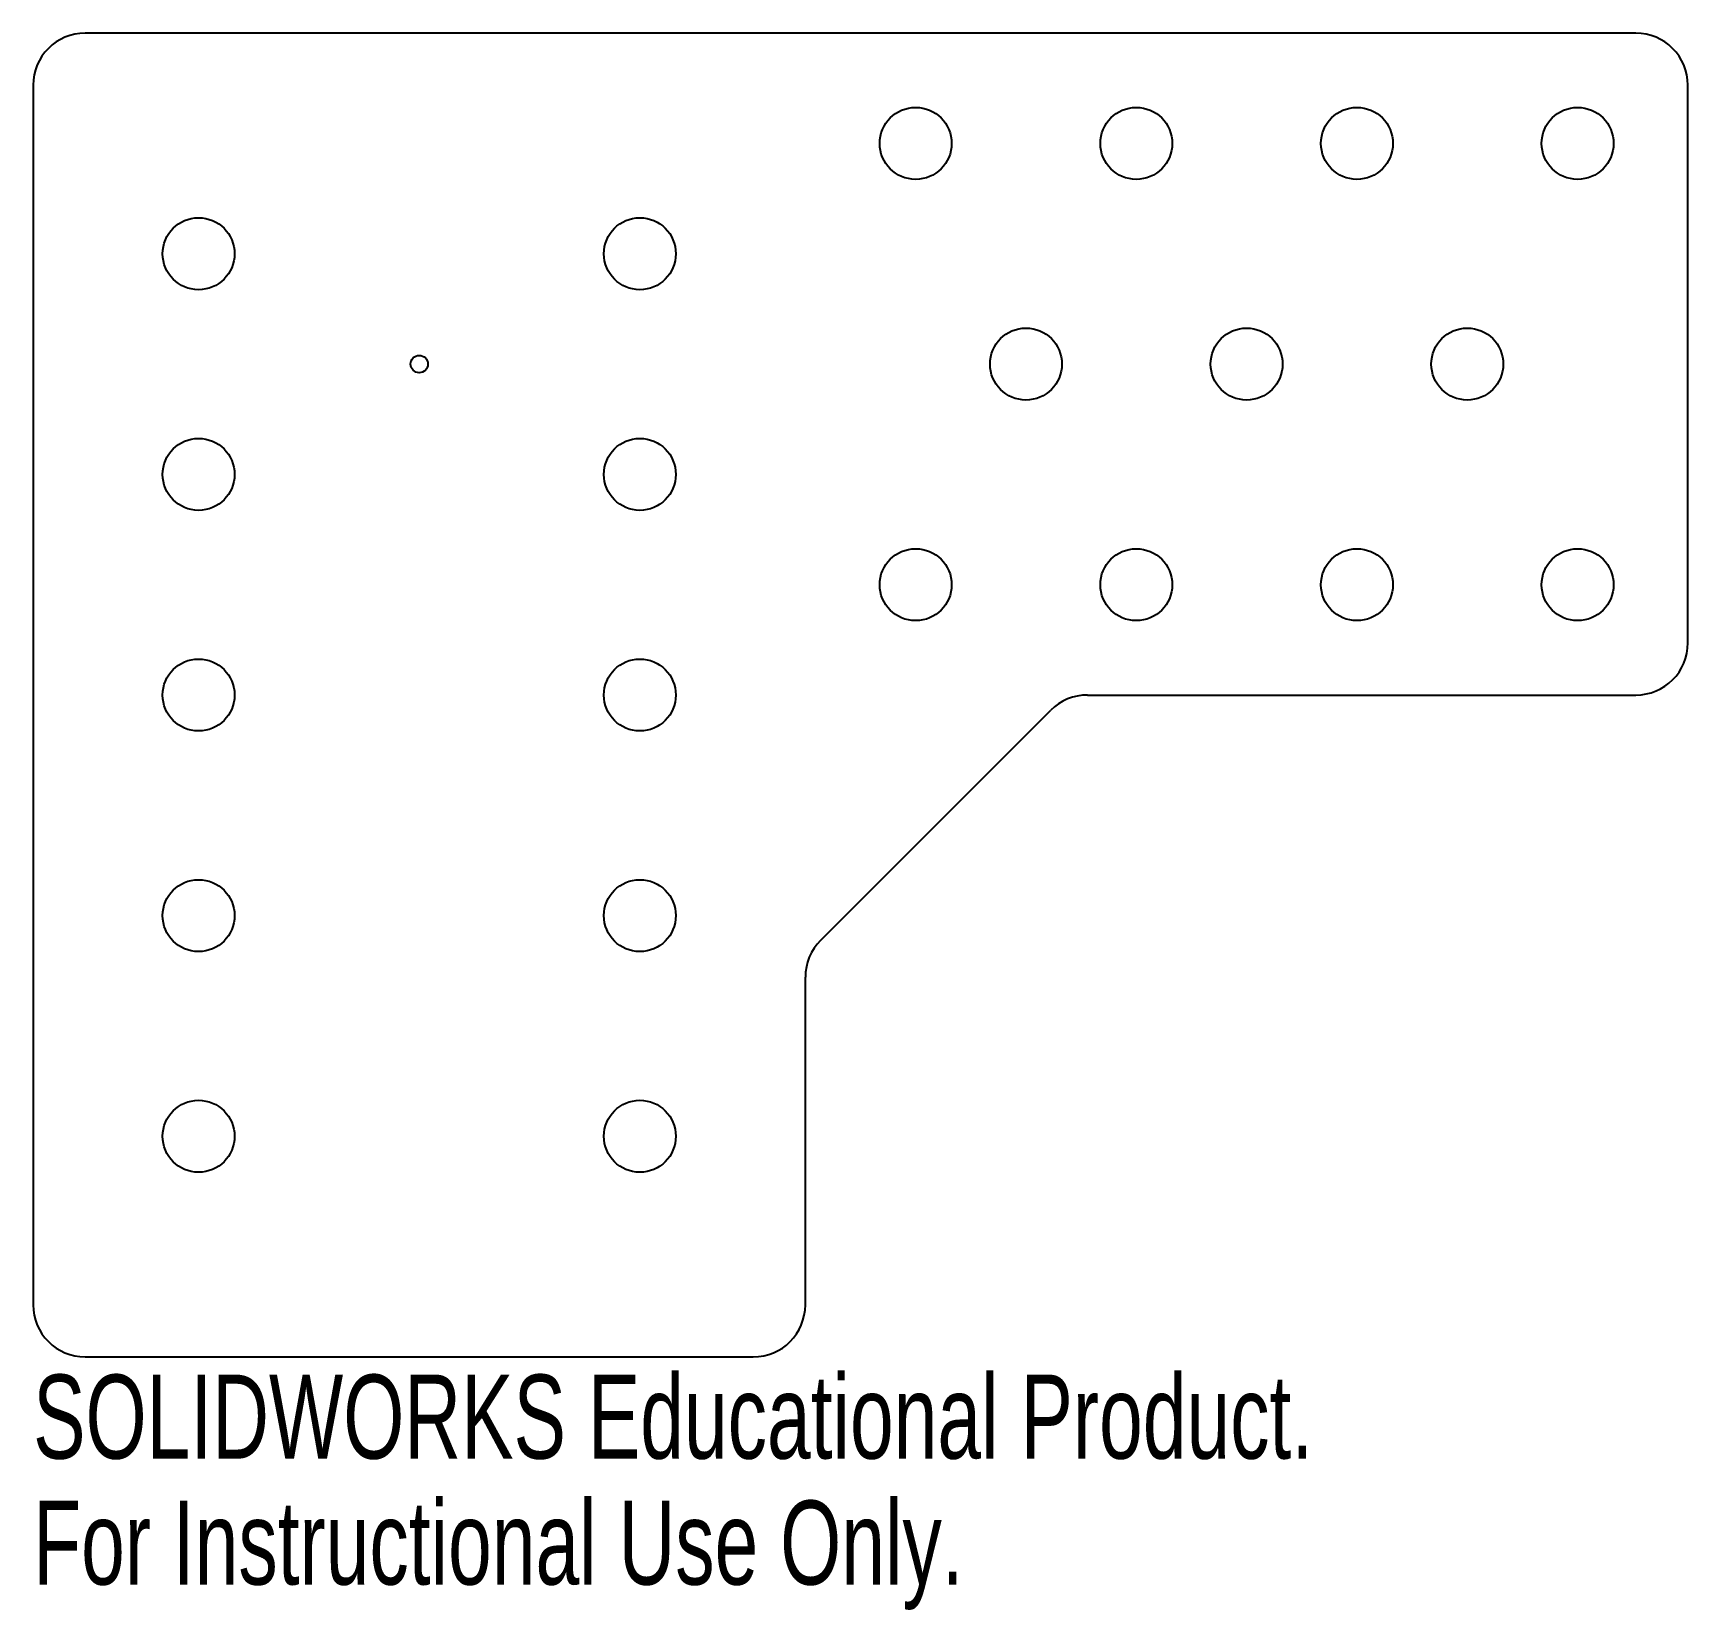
# Model space of a CAD drawing. Header units: millimetres. Extents: x -44.5 to 50.8, y -52.7 to 38.1.
import ezdxf

# ---------------------------------------------------------------- set-up
doc = ezdxf.new("R2010")
doc.units = ezdxf.units.MM
doc.styles.add('SLDTEXTSTYLE0', font='TXT', dxfattribs={"width": 0.7})

msp = doc.modelspace()

# ---------------------------------------------------------------- linework, layer by layer
at = {"color": 7, "linetype": 'Continuous', "lineweight": 25}
for p, q in [((47.8, 38.1), (-41.45, 38.1)), ((-44.45, 35.1), (-44.45, -35.1)), ((50.8, 3), (50.8, 35.1)), ((16.243, 0), (47.8, 0)), ((0.879, -14.121), (14.121, -0.879)), ((0, -35.1), (0, -16.243)), ((-41.45, -38.1), (-3, -38.1))]:
    msp.add_line(p, q, dxfattribs=at)
for centre, radius in [((6.35, 31.75), 2.07), ((19.05, 31.75), 2.07), ((31.75, 31.75), 2.07), ((44.45, 31.75), 2.07), ((-34.925, 25.4), 2.07), ((-9.525, 25.4), 2.07), ((12.7, 19.05), 2.07), ((25.4, 19.05), 2.07), ((38.1, 19.05), 2.07), ((-22.225, 19.05), 0.5), ((-34.925, 12.7), 2.07), ((-9.525, 12.7), 2.07), ((6.35, 6.35), 2.07), ((19.05, 6.35), 2.07), ((31.75, 6.35), 2.07), ((44.45, 6.35), 2.07), ((-34.925, 0), 2.07), ((-9.525, 0), 2.07), ((-34.925, -12.7), 2.07), ((-9.525, -12.7), 2.07), ((-34.925, -25.4), 2.07), ((-9.525, -25.4), 2.07)]:
    msp.add_circle(centre, radius, dxfattribs=at)
for centre, start, end in [((-41.45, 35.1), 90, 180), ((47.8, 35.1), 0, 90), ((47.8, 3), 270, 0), ((16.243, -3), 90, 135), ((3, -16.243), 135, 180), ((-41.45, -35.1), 180, 270), ((-3, -35.1), 270, 0)]:
    msp.add_arc(centre, 3, start, end, dxfattribs=at)

# ---------------------------------------------------------------- texts
at = {"color": 7, "linetype": 'Continuous', "char_height": 4.83362, "attachment_point": 1, "style": 'SLDTEXTSTYLE0'}
for s, insert in [('SOLIDWORKS Educational Product.', (-44.45, -39.12)), ('For Instructional Use Only.', (-44.45, -46.37))]:
    msp.add_mtext(s, dxfattribs=dict(at, insert=insert))

doc.saveas('drawing.dxf')
